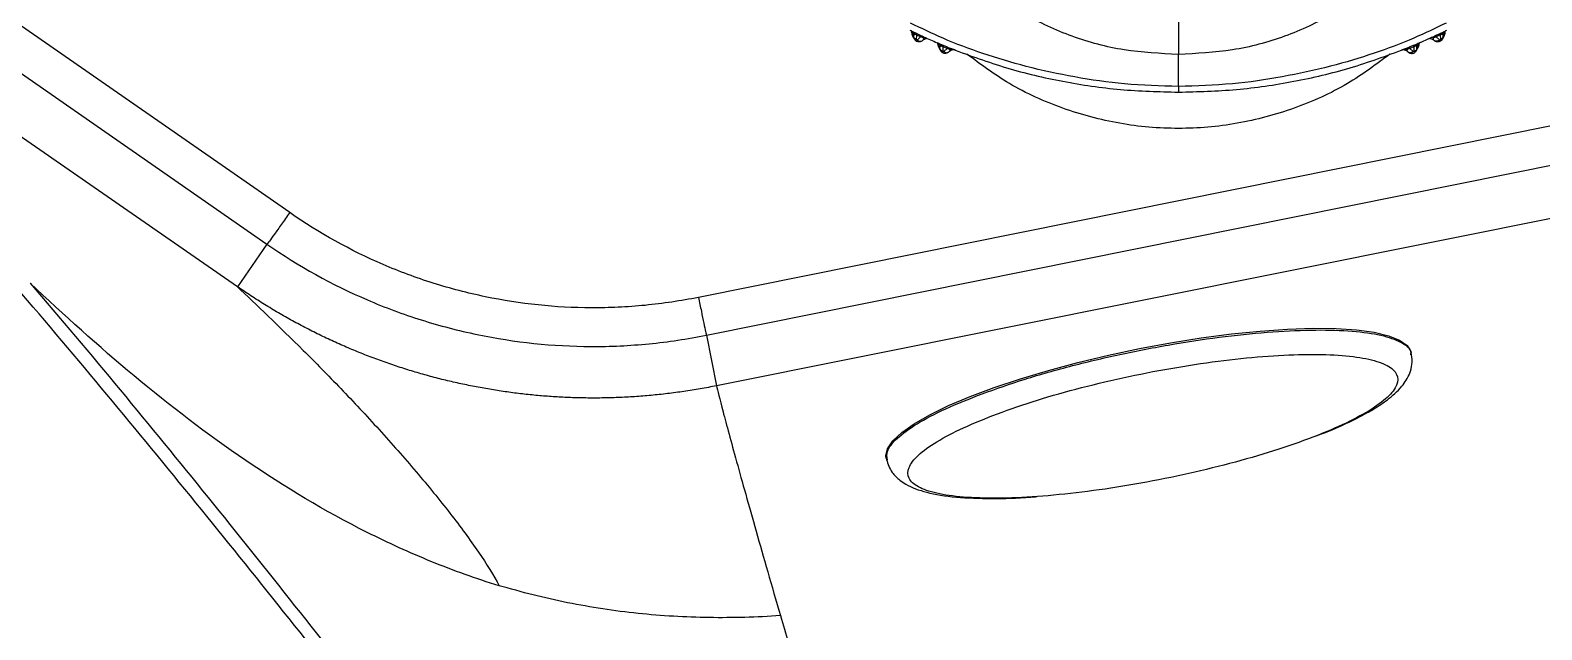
# Model space of a CAD drawing. Extents: x 527 to 611, y 788 to 934.
# Drawn here: x 552 to 557.64, y 878.65 to 880.89 of the extents above; entities that cross this region are included whole.
import ezdxf

# ---------------------------------------------------------------- set-up
doc = ezdxf.new("R2010")
doc.units = 0
doc.header["$MEASUREMENT"] = 0
doc.layers.add('1', color=4, linetype='Continuous')
doc.layers.add('GEOMETRY', color=4, linetype='Continuous', lineweight=25)

# ---------------------------------------------------------------- blocks, each defined once
blk = doc.blocks.new('2026_FLASH')
at = {"layer": 'GEOMETRY'}
for p, q in [((25.8878, 76.8977), (21.484, 79.9596)), ((21.3989, 79.842), (25.8027, 76.7801)), ((25.6924, 76.6209), (22.6736, 78.712)), ((28.204, 77.5791), (28.2135, 77.5744)), ((28.2104, 77.575), (28.2103, 77.5717)), ((28.2182, 77.5556), (28.2103, 77.5717)), ((28.214, 77.568), (28.2104, 77.575)), ((28.2184, 77.5596), (28.214, 77.568)), ((28.214, 77.5569), (28.2209, 77.545)), ((28.2182, 77.5556), (28.2184, 77.5596)), ((28.2282, 77.5444), (28.229, 77.5612)), ((28.2439, 77.5541), (28.229, 77.5611)), ((28.2291, 77.5671), (28.2441, 77.5599)), ((28.2439, 77.5541), (28.2315, 77.5429)), ((30.1687, 77.56), (30.1838, 77.5671)), ((30.1839, 77.5612), (30.1689, 77.5541)), ((30.1689, 77.5541), (30.1814, 77.5429)), ((30.1839, 77.5612), (30.1847, 77.5444)), ((30.192, 77.5449), (30.1989, 77.5569)), ((30.1989, 77.568), (30.1945, 77.5596)), ((30.1945, 77.5596), (30.1947, 77.5556)), ((30.1947, 77.5556), (30.2026, 77.5717)), ((30.2025, 77.575), (30.1989, 77.568)), ((30.1992, 77.5742), (30.199, 77.5742)), ((30.1997, 77.5746), (30.2089, 77.5791)), ((30.2026, 77.5717), (30.2025, 77.575)), ((28.2538, 77.5428), (28.2512, 77.5404)), ((28.2634, 77.5499), (28.2636, 77.5501)), ((28.3073, 77.5315), (28.308, 77.531)), ((28.316, 77.5152), (28.3077, 77.5309)), ((28.3077, 77.5309), (28.3077, 77.5282)), ((28.3159, 77.5117), (28.3077, 77.5282)), ((28.3114, 77.5144), (28.3185, 77.502)), ((28.3159, 77.5117), (28.316, 77.5152)), ((28.3274, 77.5004), (28.3276, 77.5171)), ((28.3423, 77.511), (28.3276, 77.5171)), ((28.3283, 77.5226), (28.3431, 77.5165)), ((28.3423, 77.511), (28.3301, 77.4992)), ((28.3517, 77.5008), (28.3489, 77.498)), ((30.0512, 77.5087), (30.0506, 77.5085)), ((30.0612, 77.5008), (30.064, 77.498)), ((30.0697, 77.5165), (30.0846, 77.5227)), ((30.0853, 77.5172), (30.0706, 77.5111)), ((30.0706, 77.5111), (30.0828, 77.4992)), ((30.0853, 77.5172), (30.0855, 77.5004)), ((30.0944, 77.5019), (30.1015, 77.5144)), ((30.1052, 77.5309), (30.0969, 77.5152)), ((30.097, 77.5117), (30.0969, 77.5152)), ((30.097, 77.5117), (30.1052, 77.5282)), ((30.1016, 77.5296), (30.1506, 77.5513)), ((30.1052, 77.5282), (30.1052, 77.5309)), ((30.1617, 77.5404), (30.1591, 77.5428)), ((30.6121, 77.2243), (27.4144, 76.5811)), ((27.4438, 76.4398), (30.6415, 77.0831)), ((30.6798, 76.8921), (27.4817, 76.2508)), ((25.8027, 76.7801), (25.6924, 76.6209)), ((27.4438, 76.4398), (27.4817, 76.2508)), ((30.0772, 76.3678), (30.0759, 76.3743)), ((28.1149, 75.981), (28.1162, 75.9745))]:
    blk.add_line(p, q, dxfattribs=at)
at = {"layer": 'GEOMETRY', "flags": 128}
blk.add_lwpolyline([(28.1149, 75.981), (28.114, 75.989), (28.1202, 76.0161), (28.1401, 76.0454), (28.1734, 76.0766), (28.2196, 76.1093), (28.2782, 76.1429), (28.3482, 76.177), (28.4287, 76.2111), (28.5185, 76.2447), (28.6165, 76.2774), (28.7211, 76.3086), (28.8311, 76.3381), (28.9447, 76.3653), (29.0605, 76.3898), (29.1767, 76.4114), (29.2918, 76.4297), (29.4041, 76.4445), (29.5122, 76.4555), (29.6143, 76.4626), (29.7092, 76.4657), (29.7954, 76.4648), (29.8719, 76.4598), (29.9374, 76.4509), (29.9911, 76.4381), (30.0323, 76.4217), (30.0602, 76.4019), (30.0747, 76.3789), (30.0759, 76.3743)], dxfattribs=at)
at = {"layer": 'GEOMETRY'}
for points, knots in [([(29.2065, 77.4889), (29.1386, 77.4921), (29.0036, 77.4985), (28.8088, 77.5509), (28.6298, 77.6341), (28.4739, 77.7497), (28.3479, 77.8941), (28.2587, 78.0635), (28.2096, 78.25), (28.2002, 78.4457), (28.2292, 78.6432), (28.2941, 78.8351), (28.3911, 79.0143), (28.516, 79.1738), (28.6652, 79.3072), (28.8337, 79.4073), (29.0161, 79.4733), (29.1433, 79.4818), (29.2065, 79.4861)], [0, 0, 0, 0, 0.064638, 0.128652, 0.191528, 0.253029, 0.313363, 0.373321, 0.433986, 0.495948, 0.559248, 0.623536, 0.688243, 0.752741, 0.816423, 0.878848, 0.939909, 1, 1, 1, 1]), ([(29.2065, 79.4861), (29.2696, 79.4818), (29.3968, 79.4733), (29.5792, 79.4073), (29.7477, 79.3072), (29.8969, 79.1738), (30.0218, 79.0143), (30.1188, 78.8351), (30.1837, 78.6432), (30.2127, 78.4457), (30.2033, 78.25), (30.1542, 78.0635), (30.065, 77.8941), (29.939, 77.7497), (29.7831, 77.6341), (29.6041, 77.5509), (29.4093, 77.4985), (29.2743, 77.4921), (29.2065, 77.4889)], [0, 0, 0, 0, 0.060091, 0.121152, 0.183577, 0.247259, 0.311757, 0.376464, 0.440752, 0.504052, 0.566014, 0.626679, 0.686637, 0.746971, 0.808472, 0.871348, 0.935362, 1, 1, 1, 1]), ([(29.2065, 77.6289), (29.2065, 77.6054), (29.2065, 77.5584), (29.2065, 77.5121), (29.2065, 77.4889)], [0, 0, 0, 0, 0.5, 1, 1, 1, 1]), ([(29.2065, 77.3688), (29.1392, 77.3708), (29.0093, 77.3746), (28.8196, 77.4023), (28.6427, 77.4406), (28.4785, 77.4894), (28.3336, 77.5438), (28.2465, 77.5862), (28.2064, 77.6056)], [0, 0, 0, 0, 0.194123, 0.375326, 0.553698, 0.717107, 0.869983, 1, 1, 1, 1]), ([(28.2074, 77.578), (28.2077, 77.5777), (28.2083, 77.5772), (28.2119, 77.5753), (28.2135, 77.5744)], [0, 0, 0, 0, 0.563906, 1, 1, 1, 1]), ([(28.2074, 77.578), (28.209, 77.577), (28.2122, 77.5751), (28.2159, 77.5705), (28.2182, 77.5652), (28.2183, 77.5614), (28.2184, 77.5596)], [0, 0, 0, 0, 0.244705, 0.5, 0.755295, 1, 1, 1, 1]), ([(28.2103, 77.5717), (28.2104, 77.569), (28.2106, 77.5638), (28.2129, 77.5592), (28.2141, 77.557)], [0, 0, 0, 0, 0.5248308, 1, 1, 1, 1]), ([(28.2118, 77.575), (28.2119, 77.5749), (28.2121, 77.5747), (28.2131, 77.5738), (28.2149, 77.5718), (28.216, 77.5697), (28.2166, 77.5686)], [0, 0, 0, 0, 0.027754, 0.204093, 0.579266, 1, 1, 1, 1]), ([(28.2135, 77.5744), (28.2144, 77.574), (28.2158, 77.5733), (28.2175, 77.5725), (28.2194, 77.5716), (28.2233, 77.5699), (28.2269, 77.5681), (28.2291, 77.5671)], [0, 0, 0, 0, 0.231722, 0.347212, 0.412126, 0.632719, 1, 1, 1, 1]), ([(28.2216, 77.5632), (28.2213, 77.5644), (28.2207, 77.5669), (28.2189, 77.5701), (28.2165, 77.5727), (28.2145, 77.5739), (28.2135, 77.5744)], [0, 0, 0, 0, 0.2471261, 0.5000042, 0.7528802, 1, 1, 1, 1]), ([(28.2282, 77.5444), (28.2268, 77.545), (28.2239, 77.5463), (28.2207, 77.549), (28.2186, 77.5522), (28.2183, 77.5545), (28.2182, 77.5556)], [0, 0, 0, 0, 0.244947, 0.5, 0.755053, 1, 1, 1, 1]), ([(28.2512, 77.5404), (28.2491, 77.5389), (28.2456, 77.5363), (28.2395, 77.5351), (28.2339, 77.5353), (28.2285, 77.5373), (28.2239, 77.5407), (28.2205, 77.5452), (28.2184, 77.5503), (28.2183, 77.5538), (28.2182, 77.5556)], [0, 0, 0, 0, 0.166512, 0.279987, 0.401109, 0.523295, 0.648233, 0.769287, 0.886519, 1, 1, 1, 1]), ([(28.2216, 77.5632), (28.2207, 77.5629), (28.2188, 77.5622), (28.2186, 77.5605), (28.2184, 77.5596)], [0, 0, 0, 0, 0.475353, 1, 1, 1, 1]), ([(28.229, 77.5612), (28.2283, 77.5616), (28.2268, 77.5624), (28.2255, 77.5628), (28.2247, 77.5629), (28.224, 77.5631), (28.2229, 77.5632), (28.2221, 77.5632), (28.2216, 77.5632)], [0, 0, 0, 0, 0.230171, 0.465865, 0.473511, 0.536883, 0.722542, 1, 1, 1, 1]), ([(28.229, 77.5611), (28.2293, 77.5626), (28.2298, 77.5654), (28.2293, 77.5665), (28.2291, 77.5671)], [0, 0, 0, 0, 0.500018, 1, 1, 1, 1]), ([(28.2439, 77.5541), (28.2442, 77.5555), (28.2448, 77.5583), (28.2444, 77.5594), (28.2441, 77.5599)], [0, 0, 0, 0, 0.499055, 1, 1, 1, 1]), ([(28.253, 77.5504), (28.2525, 77.5508), (28.2513, 77.5515), (28.2491, 77.5526), (28.2465, 77.5536), (28.2448, 77.5539), (28.2439, 77.5541)], [0, 0, 0, 0, 0.25021, 0.488494, 0.732792, 1, 1, 1, 1]), ([(28.2441, 77.5599), (28.2471, 77.5585), (28.2532, 77.5556), (28.2589, 77.5529), (28.2618, 77.5515)], [0, 0, 0, 0, 0.491532, 1, 1, 1, 1]), ([(30.2064, 77.606), (30.1665, 77.5867), (30.0795, 77.5445), (29.9346, 77.4902), (29.7703, 77.4413), (29.5934, 77.4029), (29.4037, 77.3749), (29.2737, 77.3709), (29.2065, 77.3688)], [0, 0, 0, 0, 0.129548, 0.282447, 0.44601, 0.624613, 0.805705, 1, 1, 1, 1]), ([(30.1506, 77.5513), (30.1536, 77.5527), (30.1594, 77.5555), (30.1657, 77.5585), (30.1687, 77.56)], [0, 0, 0, 0, 0.519238, 1, 1, 1, 1]), ([(30.1689, 77.5541), (30.168, 77.554), (30.1663, 77.5536), (30.1637, 77.5526), (30.1613, 77.5514), (30.1602, 77.5507), (30.1597, 77.5503)], [0, 0, 0, 0, 0.266278, 0.509161, 0.747532, 1, 1, 1, 1]), ([(30.1947, 77.5556), (30.1946, 77.5538), (30.1945, 77.5503), (30.1925, 77.5453), (30.1892, 77.5408), (30.1846, 77.5374), (30.179, 77.5353), (30.1729, 77.535), (30.1667, 77.5366), (30.1634, 77.5391), (30.1617, 77.5404)], [0, 0, 0, 0, 0.11373, 0.229048, 0.348039, 0.470766, 0.597282, 0.727635, 0.861863, 1, 1, 1, 1]), ([(30.1689, 77.5541), (30.1686, 77.5555), (30.1681, 77.5583), (30.1685, 77.5594), (30.1687, 77.56)], [0, 0, 0, 0, 0.4999444, 1, 1, 1, 1]), ([(30.1839, 77.5612), (30.1836, 77.5626), (30.1831, 77.5654), (30.1835, 77.5665), (30.1838, 77.5671)], [0, 0, 0, 0, 0.496, 1, 1, 1, 1]), ([(30.1838, 77.5671), (30.1867, 77.5685), (30.1928, 77.5713), (30.1973, 77.5734), (30.1997, 77.5746)], [0, 0, 0, 0, 0.473222, 1, 1, 1, 1]), ([(30.1914, 77.5632), (30.191, 77.5632), (30.1901, 77.5633), (30.1883, 77.5631), (30.1862, 77.5625), (30.1846, 77.5616), (30.1839, 77.5612)], [0, 0, 0, 0, 0.278003, 0.534773, 0.770599, 1, 1, 1, 1]), ([(30.1847, 77.5444), (30.1861, 77.545), (30.1889, 77.5462), (30.1921, 77.5489), (30.1943, 77.5521), (30.1946, 77.5544), (30.1947, 77.5556)], [0, 0, 0, 0, 0.236741, 0.488701, 0.746654, 1, 1, 1, 1]), ([(30.1914, 77.5632), (30.1917, 77.5644), (30.1923, 77.5669), (30.1941, 77.5701), (30.1966, 77.5728), (30.1987, 77.574), (30.1997, 77.5746)], [0, 0, 0, 0, 0.24107, 0.491816, 0.746797, 1, 1, 1, 1]), ([(30.1945, 77.5596), (30.1943, 77.5605), (30.1941, 77.5622), (30.1923, 77.5629), (30.1914, 77.5632)], [0, 0, 0, 0, 0.5236827, 1, 1, 1, 1]), ([(30.2055, 77.578), (30.2039, 77.577), (30.2007, 77.5751), (30.197, 77.5705), (30.1947, 77.5652), (30.1946, 77.5614), (30.1945, 77.5596)], [0, 0, 0, 0, 0.244701, 0.499995, 0.755291, 1, 1, 1, 1]), ([(30.1963, 77.5686), (30.1973, 77.5704), (30.1987, 77.573), (30.1992, 77.5739), (30.1994, 77.5742)], [0, 0, 0, 0, 0.654216, 1, 1, 1, 1]), ([(30.1988, 77.557), (30.2, 77.5592), (30.2023, 77.5638), (30.2025, 77.569), (30.2026, 77.5717)], [0, 0, 0, 0, 0.475169, 1, 1, 1, 1]), ([(28.2315, 77.5429), (28.2313, 77.5428), (28.231, 77.5426), (28.2305, 77.5424), (28.2299, 77.5424), (28.2294, 77.5425), (28.2291, 77.5427), (28.2288, 77.5429), (28.2286, 77.5431), (28.2284, 77.5434), (28.2282, 77.5439), (28.2282, 77.5442), (28.2282, 77.5444)], [0, 0, 0, 0, 0.146361, 0.284808, 0.41183, 0.527282, 0.582294, 0.636648, 0.691473, 0.747865, 0.867827, 1, 1, 1, 1]), ([(28.2315, 77.5429), (28.2331, 77.5417), (28.2364, 77.5391), (28.2421, 77.5375), (28.2474, 77.5378), (28.25, 77.5396), (28.2512, 77.5404)], [0, 0, 0, 0, 0.241792, 0.500007, 0.758217, 1, 1, 1, 1]), ([(28.253, 77.5504), (28.2546, 77.5512), (28.2578, 77.5528), (28.2604, 77.5519), (28.2618, 77.5515)], [0, 0, 0, 0, 0.4898, 1, 1, 1, 1]), ([(28.2538, 77.5428), (28.2548, 77.5439), (28.2563, 77.5455), (28.2556, 77.548), (28.2545, 77.5494), (28.2535, 77.5501), (28.253, 77.5504)], [0, 0, 0, 0, 0.552691, 0.791968, 0.900435, 1, 1, 1, 1]), ([(28.2538, 77.5429), (28.257, 77.5451), (28.2615, 77.5483), (28.263, 77.5495), (28.2634, 77.5499)], [0, 0, 0, 0, 0.683272, 1, 1, 1, 1]), ([(28.2538, 77.5428), (28.2553, 77.544), (28.2583, 77.5464), (28.2621, 77.5474), (28.264, 77.5478)], [0, 0, 0, 0, 0.489211, 1, 1, 1, 1]), ([(28.2618, 77.5515), (28.2701, 77.5478), (28.2866, 77.5403), (28.3034, 77.533), (28.3117, 77.5294)], [0, 0, 0, 0, 0.499752, 1, 1, 1, 1]), ([(28.3041, 77.5333), (28.3045, 77.533), (28.3052, 77.5325), (28.3098, 77.5303), (28.3117, 77.5294)], [0, 0, 0, 0, 0.572677, 1, 1, 1, 1]), ([(28.3121, 77.5292), (28.3112, 77.5297), (28.3094, 77.5305), (28.3078, 77.5313), (28.3069, 77.5317), (28.307, 77.5317), (28.307, 77.5317)], [0, 0, 0, 0, 0.297782, 0.613924, 0.904667, 1, 1, 1, 1]), ([(28.3077, 77.5282), (28.3079, 77.5254), (28.3082, 77.5206), (28.3105, 77.5163), (28.3116, 77.5144)], [0, 0, 0, 0, 0.56094, 1, 1, 1, 1]), ([(28.3087, 77.5305), (28.3087, 77.5305), (28.309, 77.5303), (28.3096, 77.5297), (28.3106, 77.5288), (28.3122, 77.5271), (28.3131, 77.5255), (28.3137, 77.5244)], [0, 0, 0, 0, 0.0173552, 0.1999209, 0.3849097, 0.5802818, 1, 1, 1, 1]), ([(28.3117, 77.5294), (28.3137, 77.5286), (28.3157, 77.5277), (28.318, 77.5268), (28.3192, 77.5263), (28.3208, 77.5257), (28.323, 77.5249), (28.3252, 77.5239), (28.3271, 77.5231), (28.3283, 77.5226)], [0, 0, 0, 0, 0.415796, 0.420284, 0.453774, 0.64405, 0.702207, 0.805119, 1, 1, 1, 1]), ([(28.3198, 77.5192), (28.3194, 77.5204), (28.3188, 77.5227), (28.3169, 77.5256), (28.3146, 77.528), (28.3127, 77.5289), (28.3117, 77.5294)], [0, 0, 0, 0, 0.247273, 0.499996, 0.752721, 1, 1, 1, 1]), ([(28.3133, 77.5248), (28.3141, 77.5235), (28.3157, 77.5205), (28.3159, 77.5171), (28.316, 77.5152)], [0, 0, 0, 0, 0.441377, 1, 1, 1, 1]), ([(28.3274, 77.5004), (28.3258, 77.5009), (28.3226, 77.502), (28.3189, 77.5047), (28.3164, 77.5081), (28.3161, 77.5105), (28.3159, 77.5117)], [0, 0, 0, 0, 0.244322, 0.5, 0.755678, 1, 1, 1, 1]), ([(28.3489, 77.498), (28.347, 77.4965), (28.3436, 77.4937), (28.3374, 77.4922), (28.3321, 77.4924), (28.3273, 77.4939), (28.3229, 77.4965), (28.3191, 77.5005), (28.3165, 77.5057), (28.3161, 77.5096), (28.3159, 77.5117)], [0, 0, 0, 0, 0.154612, 0.290604, 0.407905, 0.506476, 0.61987, 0.739896, 0.866595, 1, 1, 1, 1]), ([(28.3198, 77.5192), (28.3191, 77.5191), (28.3179, 77.519), (28.3164, 77.5177), (28.3162, 77.5162), (28.316, 77.5152)], [0, 0, 0, 0, 0.226914, 0.472559, 1, 1, 1, 1]), ([(28.3276, 77.5171), (28.3268, 77.5175), (28.3253, 77.5183), (28.3239, 77.5187), (28.3231, 77.5189), (28.3224, 77.519), (28.3211, 77.5192), (28.3203, 77.5192), (28.3198, 77.5192)], [0, 0, 0, 0, 0.235042, 0.470576, 0.478141, 0.540974, 0.724966, 1, 1, 1, 1]), ([(28.3301, 77.4992), (28.33, 77.4991), (28.3298, 77.4989), (28.3293, 77.4988), (28.3289, 77.4988), (28.3284, 77.4989), (28.3281, 77.499), (28.3279, 77.4992), (28.3276, 77.4995), (28.3274, 77.4999), (28.3274, 77.5002), (28.3274, 77.5004)], [0, 0, 0, 0, 0.1443522, 0.2793875, 0.4027108, 0.5158382, 0.5707046, 0.6256786, 0.7395199, 0.8638694, 1, 1, 1, 1]), ([(28.3276, 77.5171), (28.3279, 77.5185), (28.3286, 77.5212), (28.3284, 77.5221), (28.3283, 77.5226)], [0, 0, 0, 0, 0.5000033, 1, 1, 1, 1]), ([(28.3301, 77.4992), (28.3317, 77.4982), (28.3351, 77.496), (28.3405, 77.4948), (28.3454, 77.4953), (28.3477, 77.4971), (28.3489, 77.498)], [0, 0, 0, 0, 0.24251, 0.500006, 0.757498, 1, 1, 1, 1]), ([(28.3423, 77.511), (28.3426, 77.5124), (28.3433, 77.5151), (28.3432, 77.516), (28.3431, 77.5165)], [0, 0, 0, 0, 0.498321, 1, 1, 1, 1]), ([(28.351, 77.5076), (28.3505, 77.508), (28.3494, 77.5086), (28.3473, 77.5096), (28.3448, 77.5105), (28.3432, 77.5109), (28.3423, 77.511)], [0, 0, 0, 0, 0.257065, 0.499427, 0.740311, 1, 1, 1, 1]), ([(28.3431, 77.5165), (28.3455, 77.5155), (28.348, 77.5145), (28.3517, 77.5129), (28.3535, 77.5121), (28.3557, 77.5112), (28.3578, 77.5102), (28.3596, 77.5095), (28.3607, 77.5091)], [0, 0, 0, 0, 0.386711, 0.400532, 0.607773, 0.666949, 0.778449, 1, 1, 1, 1]), ([(28.351, 77.5076), (28.3527, 77.5085), (28.3552, 77.5098), (28.3585, 77.5098), (28.36, 77.5093), (28.3607, 77.5091)], [0, 0, 0, 0, 0.489151, 0.744278, 1, 1, 1, 1]), ([(28.3517, 77.5008), (28.3526, 77.5018), (28.3538, 77.5033), (28.3534, 77.5057), (28.3518, 77.507), (28.351, 77.5076)], [0, 0, 0, 0, 0.545844, 0.787539, 1, 1, 1, 1]), ([(28.3517, 77.5008), (28.3548, 77.5031), (28.359, 77.5063), (28.3606, 77.5074), (28.3611, 77.5077)], [0, 0, 0, 0, 0.719359, 1, 1, 1, 1]), ([(28.3517, 77.5008), (28.3532, 77.502), (28.3561, 77.5044), (28.3616, 77.5064), (28.3674, 77.5068), (28.371, 77.5057), (28.3728, 77.5052)], [0, 0, 0, 0, 0.244704, 0.5, 0.755296, 1, 1, 1, 1]), ([(28.3607, 77.5091), (28.4282, 77.4842), (28.5634, 77.4345), (28.7747, 77.3853), (28.9893, 77.3535), (29.1341, 77.3497), (29.2065, 77.3478)], [0, 0, 0, 0, 0.2492312, 0.4991424, 0.7494191, 1, 1, 1, 1]), ([(28.3728, 77.5052), (28.3722, 77.5052), (28.3714, 77.5053), (28.3662, 77.5071), (28.3625, 77.5084), (28.3607, 77.5091)], [0, 0, 0, 0, 0.5379472, 0.7781479, 1, 1, 1, 1]), ([(28.3611, 77.5077), (28.3613, 77.5078), (28.362, 77.5082), (28.3617, 77.5085), (28.3615, 77.5087)], [0, 0, 0, 0, 0.330887, 1, 1, 1, 1]), ([(29.2065, 77.3478), (29.2788, 77.3497), (29.4234, 77.3535), (29.6379, 77.3853), (29.849, 77.4344), (29.9841, 77.4841), (30.0516, 77.5089)], [0, 0, 0, 0, 0.250561, 0.500844, 0.750768, 1, 1, 1, 1]), ([(30.0401, 77.5052), (30.0404, 77.5052), (30.0408, 77.5051), (30.0436, 77.506), (30.0467, 77.5071), (30.0499, 77.5083), (30.0516, 77.5089)], [0, 0, 0, 0, 0.365526, 0.570058, 0.785359, 1, 1, 1, 1]), ([(30.0612, 77.5008), (30.0597, 77.502), (30.0568, 77.5044), (30.0513, 77.5064), (30.0455, 77.5068), (30.0419, 77.5057), (30.0401, 77.5052)], [0, 0, 0, 0, 0.244705, 0.500002, 0.755298, 1, 1, 1, 1]), ([(30.0468, 77.5069), (30.0469, 77.5068), (30.0469, 77.5066), (30.0478, 77.5066), (30.0492, 77.5064), (30.0495, 77.5064)], [0, 0, 0, 0, 0.38433, 0.875498, 1, 1, 1, 1]), ([(30.0495, 77.5064), (30.05, 77.5063), (30.0509, 77.5062), (30.0528, 77.5057), (30.0551, 77.505), (30.0581, 77.5035), (30.0601, 77.5017), (30.0612, 77.5008)], [0, 0, 0, 0, 0.2102372, 0.3450832, 0.4747605, 0.7354414, 1, 1, 1, 1]), ([(30.0516, 77.5089), (30.0538, 77.5098), (30.0572, 77.5112), (30.061, 77.5129), (30.0627, 77.5136), (30.0638, 77.5141), (30.0662, 77.5151), (30.0684, 77.516), (30.0697, 77.5165)], [0, 0, 0, 0, 0.396945, 0.618382, 0.624027, 0.667314, 0.786302, 1, 1, 1, 1]), ([(30.0616, 77.5075), (30.0608, 77.5079), (30.059, 77.5089), (30.0564, 77.5096), (30.0539, 77.5096), (30.0523, 77.5091), (30.0516, 77.5089)], [0, 0, 0, 0, 0.247807, 0.500002, 0.752196, 1, 1, 1, 1]), ([(30.0616, 77.5075), (30.061, 77.5069), (30.0595, 77.5056), (30.0592, 77.5032), (30.0604, 77.5018), (30.0612, 77.5008)], [0, 0, 0, 0, 0.21677, 0.461638, 1, 1, 1, 1]), ([(30.0706, 77.5111), (30.0696, 77.5109), (30.0679, 77.5106), (30.0653, 77.5096), (30.0632, 77.5085), (30.0622, 77.5078), (30.0616, 77.5075)], [0, 0, 0, 0, 0.258987, 0.498251, 0.740212, 1, 1, 1, 1]), ([(30.064, 77.498), (30.0654, 77.4968), (30.0682, 77.4945), (30.0735, 77.4925), (30.0792, 77.4921), (30.0851, 77.4935), (30.0903, 77.4966), (30.0942, 77.5012), (30.0966, 77.5063), (30.0968, 77.5099), (30.097, 77.5117)], [0, 0, 0, 0, 0.117933, 0.239777, 0.365562, 0.495333, 0.631944, 0.761558, 0.884208, 1, 1, 1, 1]), ([(30.0828, 77.4992), (30.0812, 77.4982), (30.0778, 77.496), (30.0724, 77.4948), (30.0675, 77.4953), (30.0652, 77.4971), (30.064, 77.498)], [0, 0, 0, 0, 0.242506, 0.5, 0.757494, 1, 1, 1, 1]), ([(30.0706, 77.5111), (30.0702, 77.5124), (30.0695, 77.5151), (30.0697, 77.516), (30.0697, 77.5165)], [0, 0, 0, 0, 0.499955, 1, 1, 1, 1]), ([(30.0855, 77.5004), (30.0855, 77.5002), (30.0855, 77.4999), (30.0853, 77.4995), (30.085, 77.4992), (30.0848, 77.499), (30.0845, 77.4989), (30.0841, 77.4988), (30.0836, 77.4988), (30.0831, 77.4989), (30.0829, 77.4991), (30.0828, 77.4992)], [0, 0, 0, 0, 0.136149, 0.260496, 0.374339, 0.429311, 0.484179, 0.597306, 0.720627, 0.855667, 1, 1, 1, 1]), ([(30.0853, 77.5172), (30.085, 77.5185), (30.0843, 77.5212), (30.0845, 77.5222), (30.0846, 77.5227)], [0, 0, 0, 0, 0.496231, 1, 1, 1, 1]), ([(30.0846, 77.5227), (30.0876, 77.5239), (30.094, 77.5265), (30.099, 77.5285), (30.1016, 77.5296)], [0, 0, 0, 0, 0.473443, 1, 1, 1, 1]), ([(30.0933, 77.5192), (30.0928, 77.5192), (30.0919, 77.5193), (30.0903, 77.5191), (30.0888, 77.5187), (30.0876, 77.5183), (30.0864, 77.5178), (30.0856, 77.5174), (30.0854, 77.5172), (30.0853, 77.5172)], [0, 0, 0, 0, 0.277232, 0.531793, 0.620229, 0.767289, 0.926588, 0.974406, 1, 1, 1, 1]), ([(30.0855, 77.5004), (30.0871, 77.5009), (30.0902, 77.5019), (30.0939, 77.5047), (30.0964, 77.508), (30.0968, 77.5105), (30.097, 77.5117)], [0, 0, 0, 0, 0.2393, 0.493099, 0.750585, 1, 1, 1, 1]), ([(30.0933, 77.5192), (30.0937, 77.5204), (30.0944, 77.5227), (30.0962, 77.5256), (30.0986, 77.5281), (30.1006, 77.5291), (30.1016, 77.5296)], [0, 0, 0, 0, 0.2407269, 0.491147, 0.7461402, 1, 1, 1, 1]), ([(30.0969, 77.5152), (30.0968, 77.5163), (30.0966, 77.5182), (30.0944, 77.5189), (30.0933, 77.5192)], [0, 0, 0, 0, 0.526973, 1, 1, 1, 1]), ([(30.1088, 77.5333), (30.1072, 77.5325), (30.1038, 77.5307), (30.0999, 77.5262), (30.0974, 77.5209), (30.0971, 77.5171), (30.0969, 77.5152)], [0, 0, 0, 0, 0.2446029, 0.4999982, 0.7553945, 1, 1, 1, 1]), ([(30.0988, 77.5236), (30.0998, 77.5255), (30.1012, 77.5283), (30.1021, 77.5297), (30.1013, 77.5294), (30.1009, 77.5293)], [0, 0, 0, 0, 0.478742, 0.732277, 1, 1, 1, 1]), ([(30.1014, 77.5144), (30.1024, 77.5163), (30.1047, 77.5206), (30.105, 77.5254), (30.1052, 77.5282)], [0, 0, 0, 0, 0.43906, 1, 1, 1, 1]), ([(30.1377, 77.5464), (30.138, 77.5463), (30.1383, 77.5463), (30.1421, 77.5478), (30.1424, 77.5479)], [0, 0, 0, 0, 0.910747, 1, 1, 1, 1]), ([(30.145, 77.5479), (30.1463, 77.5479), (30.1496, 77.548), (30.1546, 77.5463), (30.1576, 77.544), (30.1591, 77.5428)], [0, 0, 0, 0, 0.252929, 0.634525, 1, 1, 1, 1]), ([(30.1479, 77.5478), (30.149, 77.5477), (30.1513, 77.5475), (30.1549, 77.546), (30.1571, 77.5445), (30.1583, 77.5437)], [0, 0, 0, 0, 0.3031428, 0.6243359, 1, 1, 1, 1]), ([(30.1597, 77.5503), (30.158, 77.5511), (30.1548, 77.5526), (30.152, 77.5517), (30.1506, 77.5513)], [0, 0, 0, 0, 0.500002, 1, 1, 1, 1]), ([(30.1597, 77.5503), (30.1592, 77.5499), (30.1583, 77.5492), (30.1573, 77.5478), (30.1567, 77.5454), (30.1581, 77.5439), (30.1591, 77.5428)], [0, 0, 0, 0, 0.10259, 0.2140454, 0.458693, 1, 1, 1, 1]), ([(30.1814, 77.5429), (30.1798, 77.5417), (30.1765, 77.5391), (30.1708, 77.5375), (30.1655, 77.5378), (30.1629, 77.5396), (30.1617, 77.5404)], [0, 0, 0, 0, 0.241788, 0.5, 0.758212, 1, 1, 1, 1]), ([(30.1847, 77.5444), (30.1847, 77.5442), (30.1847, 77.5439), (30.1845, 77.5434), (30.1843, 77.5431), (30.1841, 77.5429), (30.1838, 77.5427), (30.1835, 77.5425), (30.183, 77.5424), (30.1824, 77.5424), (30.1819, 77.5426), (30.1816, 77.5428), (30.1814, 77.5429)], [0, 0, 0, 0, 0.13219, 0.252148, 0.308539, 0.363365, 0.417718, 0.472733, 0.588185, 0.715206, 0.853659, 1, 1, 1, 1]), ([(29.9963, 77.4898), (29.9446, 77.4513), (29.834, 77.369), (29.6399, 77.2823), (29.4268, 77.2249), (29.2065, 77.206), (28.9861, 77.2249), (28.773, 77.2823), (28.5789, 77.369), (28.4683, 77.4513), (28.4166, 77.4898)], [0, 0, 0, 0, 0.113071, 0.242047, 0.371023, 0.499999, 0.628975, 0.757951, 0.886926, 1, 1, 1, 1]), ([(29.2065, 77.3688), (29.2065, 77.3886), (29.2065, 77.428), (29.2065, 77.4686), (29.2065, 77.4889)], [0, 0, 0, 0, 0.5, 1, 1, 1, 1]), ([(29.2065, 77.3688), (29.2065, 77.3659), (29.2065, 77.3598), (29.2065, 77.3529), (29.2065, 77.3484), (29.2065, 77.348), (29.2065, 77.3478)], [0, 0, 0, 0, 0.243697, 0.5, 0.756303, 1, 1, 1, 1]), ([(25.8878, 76.8977), (25.8774, 76.8828), (25.8671, 76.868), (25.8476, 76.8405), (25.8386, 76.8279), (25.8231, 76.8065), (25.8166, 76.7977), (25.807, 76.785), (25.8039, 76.7812), (25.8027, 76.7801)], [0, 0, 0, 0, 0.25, 0.25, 0.5, 0.5, 0.75, 0.75, 1, 1, 1, 1]), ([(27.4144, 76.5812), (27.3484, 76.5679), (27.282, 76.558), (27.1816, 76.5482), (27.148, 76.5457), (27.081, 76.5426), (27.0476, 76.5419), (26.8809, 76.5426), (26.7489, 76.5566), (26.5856, 76.5905), (26.553, 76.5981), (26.4881, 76.615), (26.4557, 76.6243), (26.3599, 76.6545), (26.2975, 76.6777), (26.1147, 76.7565), (25.9984, 76.821), (25.8879, 76.8978)], [0, 0, 0, 0, 0.125, 0.125, 0.1875, 0.1875, 0.25, 0.25, 0.5, 0.5, 0.5625, 0.5625, 0.625, 0.625, 0.75, 0.75, 1, 1, 1, 1]), ([(25.8028, 76.7802), (25.9216, 76.6976), (26.0466, 76.6283), (26.2432, 76.5437), (26.3103, 76.5187), (26.4132, 76.4863), (26.448, 76.4763), (26.5179, 76.4581), (26.5529, 76.4499), (26.7284, 76.4134), (26.8703, 76.3984), (27.0494, 76.3977), (27.0854, 76.3985), (27.1574, 76.4018), (27.1936, 76.4044), (27.3014, 76.415), (27.3728, 76.4256), (27.4438, 76.4399)], [0, 0, 0, 0, 0.25, 0.25, 0.375, 0.375, 0.4375, 0.4375, 0.5, 0.5, 0.75, 0.75, 0.8125, 0.8125, 0.875, 0.875, 1, 1, 1, 1]), ([(27.4527, 73.388), (27.4393, 73.4054), (27.4258, 73.4228), (27.3985, 73.4577), (27.3576, 73.5099), (27.3164, 73.5622), (27.2342, 73.6667), (27.1793, 73.7363), (27.0151, 73.9451), (26.9062, 74.084), (26.5809, 74.4997), (26.3657, 74.7753), (25.9335, 75.3228), (25.7164, 75.5947), (25.3862, 75.9999), (25.2753, 76.1345), (25.0513, 76.4026), (24.9382, 76.5363), (24.8229, 76.6693)], [0, 0, 0, 0, 0.015625, 0.015625, 0.03125, 0.0625, 0.0625, 0.125, 0.125, 0.25, 0.25, 0.5, 0.5, 0.75, 0.75, 0.875, 0.875, 1, 1, 1, 1]), ([(26.6696, 75.5041), (26.6268, 75.5173), (26.5421, 75.5455), (26.3763, 75.6089), (26.0952, 75.7371), (25.57, 76.0523), (25.1697, 76.3968), (24.9188, 76.6343)], [0.0051057, 0.0051057, 0.0051057, 0.0051057, 0.0676057, 0.1301057, 0.2551057, 0.5051057, 1, 1, 1, 1]), ([(24.9188, 76.6343), (25.0327, 76.5018), (25.1444, 76.3688), (25.3652, 76.102), (25.4744, 75.9683), (25.6913, 75.6997), (25.799, 75.5649), (26.0136, 75.2944), (26.1203, 75.1587), (26.4402, 74.7501), (26.6528, 74.4757), (26.9764, 74.0605), (27.0851, 73.9215), (27.2496, 73.7123), (27.3047, 73.6424), (27.3873, 73.5376), (27.4148, 73.5026), (27.4559, 73.4502), (27.4695, 73.4328), (27.4967, 73.3979), (27.5103, 73.3805), (27.5234, 73.3632)], [0, 0, 0, 0, 0.125, 0.125, 0.25, 0.25, 0.375, 0.375, 0.5, 0.5, 0.75, 0.75, 0.875, 0.875, 0.9375, 0.9375, 0.96875, 0.96875, 0.984375, 0.984375, 1, 1, 1, 1]), ([(27.4817, 76.2509), (27.4715, 76.2489), (27.4513, 76.245), (27.4208, 76.2395), (27.3903, 76.2344), (27.3597, 76.2297), (27.3291, 76.2255), (27.2985, 76.2216), (27.2678, 76.2181), (27.2372, 76.2151), (27.2065, 76.2125), (27.1758, 76.2102), (27.1451, 76.2084), (27.1144, 76.207), (27.0838, 76.2059), (27.0531, 76.2053), (27.0136, 76.2051), (26.9651, 76.2057), (26.9076, 76.2078), (26.8501, 76.2114), (26.7926, 76.2164), (26.7351, 76.2228), (26.6776, 76.2307), (26.6202, 76.24), (26.5628, 76.2508), (26.5057, 76.263), (26.4487, 76.2766), (26.3919, 76.2918), (26.3354, 76.3084), (26.2792, 76.3264), (26.2233, 76.3459), (26.1679, 76.3669), (26.1128, 76.3893), (26.0582, 76.4133), (26.0041, 76.4386), (25.9506, 76.4654), (25.8976, 76.4937), (25.8453, 76.5234), (25.7936, 76.5545), (25.7426, 76.5869), (25.7092, 76.6096), (25.6925, 76.621)], [0, 0, 0, 0, 0.0165103, 0.0330073, 0.0494909, 0.0659611, 0.082418, 0.0988615, 0.1152916, 0.1317083, 0.1481118, 0.1645019, 0.1808787, 0.1972424, 0.213593, 0.2299306, 0.2462552, 0.2767936, 0.3074063, 0.3380939, 0.3688567, 0.399695, 0.430609, 0.4615986, 0.4926637, 0.5238043, 0.5550201, 0.5863113, 0.6176777, 0.6491196, 0.6806371, 0.7122308, 0.7439013, 0.7756471, 0.8074684, 0.8393657, 0.8713394, 0.9033897, 0.9355166, 0.96772, 1, 1, 1, 1]), ([(25.6925, 76.6209), (25.7625, 76.554), (25.8897, 76.4337), (26.0782, 76.2422), (26.2223, 76.0881), (26.362, 75.9294), (26.4897, 75.7731), (26.5973, 75.627), (26.6498, 75.5421), (26.6696, 75.5041)], [0, 0, 0, 0, 0.25, 0.375, 0.5, 0.625, 0.75, 0.875, 1, 1, 1, 1]), ([(27.4144, 76.5812), (27.418, 76.5634), (27.4216, 76.5458), (27.4282, 76.5131), (27.4314, 76.498), (27.4367, 76.4722), (27.4389, 76.4616), (27.4423, 76.4462), (27.4434, 76.4414), (27.4438, 76.4399)], [0, 0, 0, 0, 0.25, 0.25, 0.5, 0.5, 0.75, 0.75, 1, 1, 1, 1]), ([(28.4738, 76.2215), (28.5257, 76.2398), (28.6296, 76.2766), (28.8099, 76.3272), (28.9994, 76.3719), (29.1931, 76.4089), (29.383, 76.4368), (29.5619, 76.4544), (29.723, 76.4612), (29.8598, 76.4567), (29.968, 76.4415), (30.04, 76.4153), (30.0754, 76.3895), (30.0737, 76.3704), (30.0733, 76.366)], [0, 0, 0, 0, 0.08844, 0.17688, 0.26532, 0.35376, 0.442201, 0.530641, 0.619081, 0.707521, 0.795961, 0.884401, 0.972841, 1, 1, 1, 1]), ([(28.5305, 76.1465), (28.4864, 76.129), (28.3983, 76.0941), (28.2993, 76.0414), (28.23, 75.991), (28.195, 75.9448), (28.1947, 75.9046), (28.2304, 75.8719), (28.2991, 75.8478), (28.3996, 75.8335), (28.5271, 75.8294), (28.6771, 75.8357), (28.8438, 75.8521), (29.0207, 75.878), (29.2011, 75.9124), (29.3781, 75.954), (29.545, 76.0013), (29.6953, 76.0524), (29.823, 76.1054), (29.9233, 76.1581), (29.992, 76.2085), (30.0273, 76.2547), (30.0269, 76.2949), (29.9917, 76.3277), (29.9225, 76.3516), (29.8221, 76.3659), (29.6946, 76.3701), (29.5443, 76.3636), (29.3777, 76.3473), (29.2007, 76.3213), (29.0202, 76.2868), (28.8437, 76.2451), (28.6758, 76.1979), (28.5789, 76.1637), (28.5305, 76.1465)], [0, 0, 0, 0, 0.031254, 0.062463, 0.093755, 0.124954, 0.15622, 0.187463, 0.218687, 0.249972, 0.281172, 0.312465, 0.343671, 0.374932, 0.40618, 0.437392, 0.468682, 0.5, 0.531318, 0.562608, 0.59382, 0.625068, 0.656329, 0.687535, 0.718828, 0.750028, 0.781312, 0.812537, 0.84378, 0.875046, 0.906245, 0.937537, 0.968746, 1, 1, 1, 1]), ([(29.6996, 76.0561), (29.7275, 76.0664), (29.7887, 76.0889), (29.8662, 76.1254), (29.9342, 76.1622), (29.9819, 76.1943), (30.0151, 76.2215), (30.0461, 76.2528), (30.0699, 76.2913), (30.0808, 76.3325), (30.0783, 76.3552), (30.077, 76.3673)], [0, 0, 0, 0, 0.119412, 0.262508, 0.40828, 0.535248, 0.615645, 0.699933, 0.827304, 0.908235, 1, 1, 1, 1]), ([(27.4817, 76.2509), (27.4848, 76.2354), (27.4972, 76.1855), (27.5272, 76.0742), (27.5557, 75.9704), (27.5898, 75.8484), (27.6289, 75.7103), (27.6724, 75.5581), (27.7039, 75.4487), (27.7203, 75.3924)], [0.0000004, 0.0000004, 0.0000004, 0.0000004, 0.25, 0.375, 0.5, 0.625, 0.75, 0.875, 1, 1, 1, 1]), ([(28.12, 75.9748), (28.1184, 75.9849), (28.1144, 76.0089), (28.1521, 76.0547), (28.2255, 76.1085), (28.3319, 76.1652), (28.4265, 76.2027), (28.4738, 76.2215)], [0, 0, 0, 0, 0.154099, 0.365574, 0.577049, 0.788525, 1, 1, 1, 1]), ([(28.1164, 75.9754), (28.122, 75.9588), (28.1318, 75.9298), (28.1628, 75.9), (28.203, 75.8734), (28.2664, 75.8501), (28.3703, 75.833), (28.5054, 75.8287), (28.6095, 75.8309), (28.6706, 75.8366), (28.6781, 75.8373)], [0, 0, 0, 0, 0.109796, 0.191789, 0.248576, 0.421267, 0.615351, 0.800852, 0.975643, 1, 1, 1, 1]), ([(27.7203, 75.3924), (27.6316, 75.3864), (27.5427, 75.3839), (27.4096, 75.3858), (27.3652, 75.3874), (27.2767, 75.3926), (27.2325, 75.3962), (27.1002, 75.41), (27.0124, 75.4234), (26.8824, 75.4494), (26.839, 75.4595), (26.7539, 75.4803), (26.7099, 75.4939), (26.6696, 75.5041)], [0, 0, 0, 0, 0.25, 0.25, 0.375, 0.375, 0.5, 0.5, 0.75, 0.75, 0.875, 0.875, 1, 1, 1, 1]), ([(27.7203, 75.3924), (27.7398, 75.3253), (27.812, 75.0772), (27.8922, 74.807), (28.0105, 74.415), (28.1317, 74.02), (28.3057, 73.4789), (28.456, 73.0495), (28.5295, 72.8779), (28.5569, 72.8307)], [0, 0, 0, 0, 0.0485933, 0.1735933, 0.1735933, 0.2985933, 0.4235933, 0.5485933, 0.6735933, 0.6735933, 0.6735933, 0.6735933])]:
    blk.add_open_spline(points, degree=3, knots=knots, dxfattribs=at)

msp = doc.modelspace()

# ---------------------------------------------------------------- block references
at = {"layer": '1'}
msp.add_blockref('2026_FLASH', (527.0792, 803.3138), dxfattribs=at)

doc.saveas('drawing.dxf')
